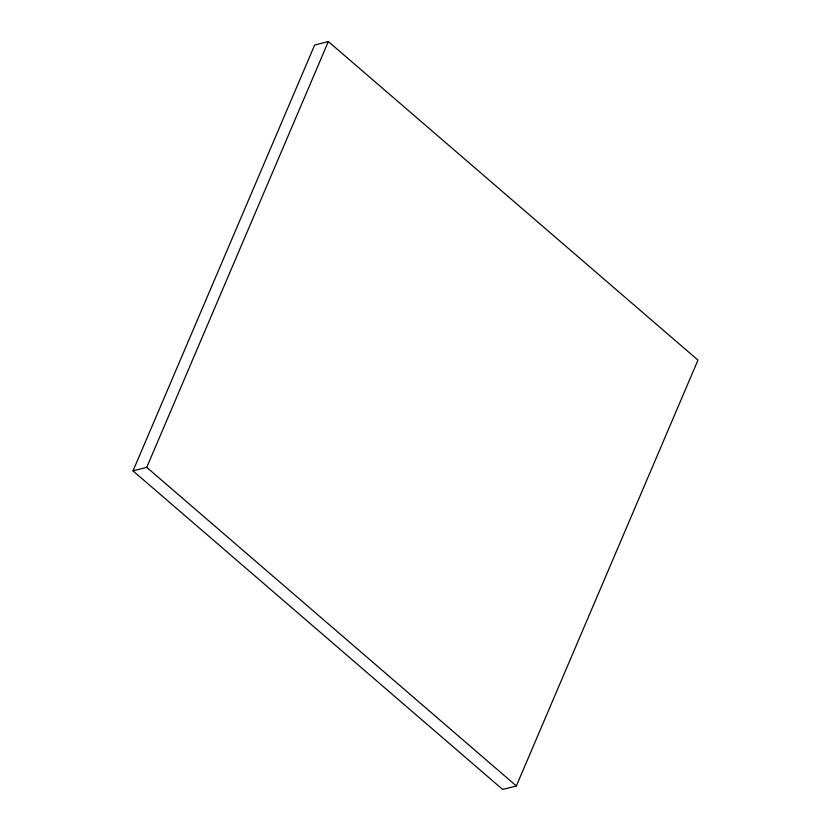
<?xml version="1.0" encoding="UTF-8"?>
<svg xmlns="http://www.w3.org/2000/svg" width="831" height="831" viewBox="0 0 831 831"><rect width="100%" height="100%" fill="white"/><g stroke="black" fill="none" stroke-linecap="round" stroke-linejoin="round"><path stroke-width="1.25" d="M133.022 470.886L314.648 45.061L328.359 41.55L697.978 360.114L516.352 785.939L502.641 789.45L133.022 470.886L146.734 467.365L328.359 41.55M146.734 467.365L516.352 785.939"/></g></svg>
